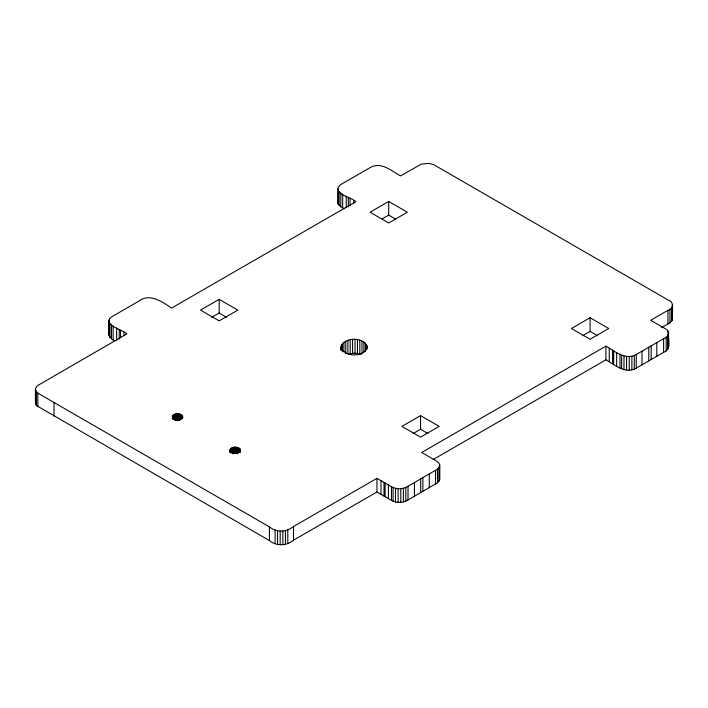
<?xml version="1.0" encoding="UTF-8"?>
<svg xmlns="http://www.w3.org/2000/svg" width="708" height="708" viewBox="0 0 708 708"><rect width="100%" height="100%" fill="white"/><g stroke="black" fill="none" stroke-linecap="round" stroke-linejoin="round"><path stroke-width="1.06" d="M337.76 188.788C339.796 196.39 350.832 196.7 355.77 201.736L171.584 308.077C162.592 301.944 149.556 292.723 138.892 301.104L112.068 316.591C100.554 324.698 124.192 330.158 126.821 333.919L37.161 385.842L35.4 388.781L35.4 402.454L36.356 405.489L269.438 540.576C276.394 546.364 286.651 545.921 293.501 540.186L376.948 492.007L391.444 500.37C396.489 503.238 403.135 503.043 408.02 499.91L437.571 482.767L439.633 479.882L439.641 464.66L438.978 463.147L436.146 460.82L421.711 452.483L605.906 346.141C614.588 351.115 625.677 360.806 636.28 354.451L663.617 338.672C668.432 337.583 670.706 330.963 665.405 328.813L650.67 320.299L667.954 310.325C673.45 308.927 674.025 301.59 668.219 300.042L433.986 164.822L429.145 163.362L421.331 164.114L400.533 175.894C391.843 171.168 381.311 161.486 370.691 167.283L340.849 184.505L338.114 187.248L338.088 204.001L340.787 206.754L344.451 208.878M439.633 479.882L439.641 464.66M230.02 449.881C230.578 454.43 239.277 454.492 240.534 450.306C239.242 445.235 228.144 446.35 229.994 452.545M340.964 347.628C342.999 336.539 364.682 336.495 367.302 347.274C363.939 357.416 344.823 357.416 340.964 347.628L340.964 349.734M433.163 459.554L605.906 359.823C614.588 364.788 625.677 374.488 636.28 368.125L663.617 352.345C672.078 349.531 667.679 339.15 668.644 332.76M661.582 327.671L669.954 322.821L672.396 320.016L672.6 304.794M337.76 202.461L338.114 200.93M114.891 340.707C105.023 337.769 110.404 326.432 109.297 319.158M172.433 415.959C171.708 420.844 180.752 421.18 182.629 417.499C182.646 412.879 174.637 412.746 172.433 415.959L172.433 419.109M35.4 388.781L36.356 391.816L37.851 393.161L269.438 526.894C276.394 532.69 286.651 532.248 293.501 526.513L376.948 478.334L391.444 486.697C396.489 489.555 403.135 489.37 408.02 486.237L437.571 469.094L439.633 466.209M219.17 299.342L200.514 310.104L219.17 320.874L237.817 310.104L219.17 299.342L219.17 313.016L211.71 317.326M388.71 201.453L370.054 212.223L388.71 222.993L407.357 212.223L388.71 201.453L388.71 215.135L395.232 218.896M382.178 218.896L388.71 215.135M420.543 415.605L401.896 426.375L420.543 437.137L439.199 426.375L420.543 415.605L420.543 429.278L413.083 433.588M590.083 317.724L571.436 328.494L590.083 339.256L608.738 328.494L590.083 317.724L590.083 331.397L582.622 335.707M361.239 354.407L355.035 353.177L347.876 354.062L347.876 340.389M590.083 331.397L597.543 335.707M219.17 313.016L226.631 317.326M420.543 429.278L428.004 433.588M668.644 346.442L668.104 344.92L668.104 331.238M672.396 306.334L672.396 320.016M671.52 307.812L671.52 321.494M669.954 309.148L669.954 322.821M668.511 334.309L668.511 347.982M667.954 310.325L667.954 323.999M667.688 335.796L667.688 349.478M666.193 337.15L666.193 350.823M663.617 338.672L663.617 352.345M656.803 342.601L656.803 356.283M651.156 345.858L651.156 359.54M648.776 347.239L648.776 360.912M641.988 351.15L641.988 364.832M636.28 354.451L636.28 368.125M634.315 355.451L634.315 369.125M631.881 356.177L631.881 369.859M629.253 356.522L629.253 370.196M626.571 356.46L626.571 370.142M623.978 356.018L623.978 369.691M621.624 355.177L621.624 368.85M619.996 354.283L619.996 367.956M616.659 352.354L616.659 366.027M613.703 350.655L613.703 364.328M612.57 350L612.57 363.673M609.261 348.079L609.261 361.761M605.906 346.141L605.906 359.823M438.942 467.714L438.942 481.387M437.571 469.094L437.571 482.767M435.535 470.351L435.535 484.024M429.234 473.988L429.234 487.662M422.871 477.661L422.871 491.334M420.685 478.927L420.685 492.6M414.428 482.537L414.428 496.211M408.02 486.237L408.02 499.91M405.79 487.458L405.79 501.131M403.401 488.263L403.401 501.937M400.799 488.67L400.799 502.344M398.117 488.688L398.117 502.361M395.498 488.316L395.498 501.99M393.09 487.546L393.09 501.22M391.444 486.697L391.444 500.37M388.4 484.945L388.4 498.618M385.125 483.051L385.125 496.724M384.01 482.405L384.01 496.087M381.001 480.67L381.001 494.343M376.948 478.334L376.948 492.007M367.133 345.867L367.133 349.017M366.505 344.486L366.505 349.743M365.425 343.185L365.425 351.602M363.894 341.991L363.894 352.513M361.965 340.982L361.965 353.602M359.797 340.229L359.797 353.903M357.46 339.734L357.46 353.407M355.035 339.504L355.035 353.177M353.646 200.506L353.646 203.665M352.584 339.539L352.584 353.212M350.177 339.831L350.177 353.504M350.079 198.444L350.079 205.807M348.309 197.426L348.309 206.886M346.239 196.231L346.239 207.798M345.761 341.212L345.761 353.832M343.911 342.274L343.911 351.743M342.663 194.169L342.663 207.842M342.495 343.504L342.495 351.911M341.53 344.823L341.53 350.088M341.017 346.221L341.017 350.425M340.787 193.08L340.787 206.754M339.097 191.779L339.097 205.462M338.088 190.328L338.088 204.001M293.501 526.513L293.501 540.186M287.793 529.761L287.793 543.434M285.439 530.602L285.439 544.275M282.846 531.044L282.846 544.726M280.164 531.106L280.164 544.779M277.536 530.761L277.536 544.443M275.102 530.035L275.102 543.709M269.438 526.894L269.438 540.576M240.463 449.739L240.463 451.837M240.216 449.182L240.216 452.341M239.782 448.668L239.782 451.819M239.171 448.191L239.171 452.394M238.401 447.783L238.401 453.04M237.525 447.483L237.525 453.793M236.596 447.288L236.596 453.598M235.622 447.191L235.622 453.501M234.649 447.208L234.649 453.518M233.684 447.323L233.684 453.633M232.764 447.544L232.764 453.855M231.914 447.872L231.914 453.138M231.18 448.306L231.18 452.509M230.613 448.792L230.613 452.996M230.224 449.323L230.224 452.474M182.673 416.375L182.673 418.472M182.425 415.817L182.425 417.924M181.991 415.295L181.991 418.455M181.381 414.826L181.381 419.03M180.602 414.419L180.602 419.676M179.735 414.118L179.735 420.428M178.805 413.923L178.805 420.233M177.832 413.826L177.832 420.136M176.858 413.844L176.858 420.154M175.894 413.959L175.894 420.269M174.973 414.18L174.973 420.49M174.124 414.507L174.124 419.764M173.389 414.932L173.389 419.145M172.814 415.428L172.814 418.578M124.033 332.309L124.033 335.468M120.555 330.3L120.555 337.663M119.227 329.539L119.227 339.008M116.634 328.034L116.634 340.663M113.138 326.025L113.138 339.698M111.466 325.043L111.466 338.716M109.908 323.706L109.908 337.38M109.023 322.228L109.023 335.902M108.82 320.68L108.82 334.353M54.012 402.525L54.012 416.198M37.851 393.161L37.851 406.843M36.356 391.816L36.356 405.489M35.542 390.32L35.542 404.002"/></g></svg>
